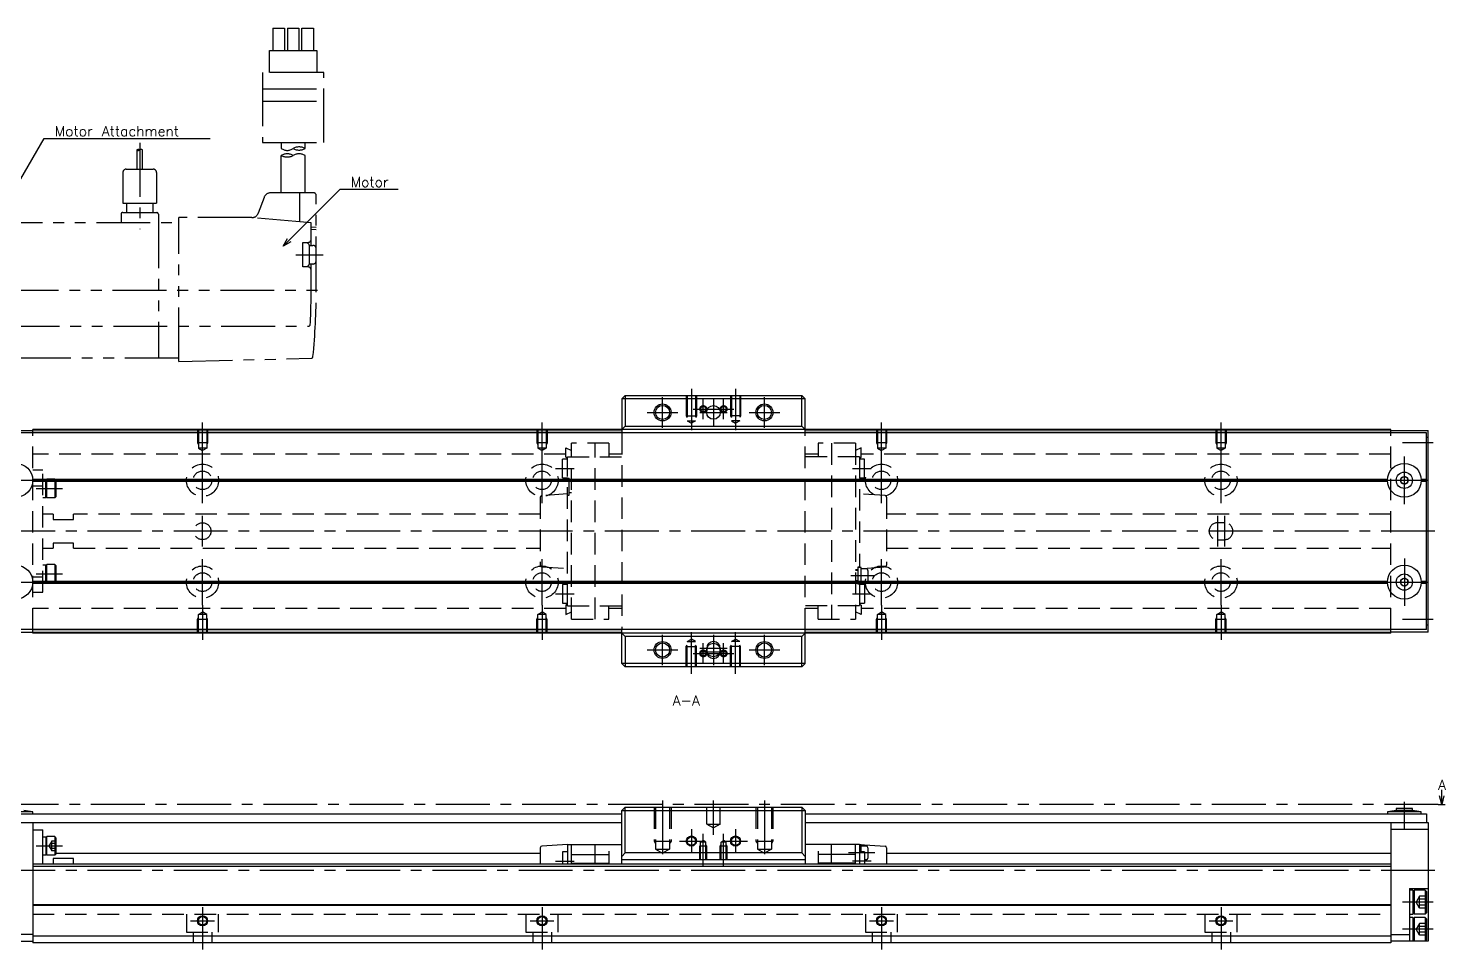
# Model space of a CAD drawing. Extents: x -2 to 651, y -8 to 279.
# Drawn here: x 233.5 to 650.9, y 8 to 279.5 of the extents above; entities that cross this region are included whole.
import ezdxf

# ---------------------------------------------------------------- set-up
doc = ezdxf.new("R2010")
doc.units = 0
doc.header["$LTSCALE"] = 0.5
for name, pattern in [('CENTER', [50.8, 31.75, -6.35, 6.35, -6.35]), ('DASHED', [19.05, 12.7, -6.35]), ('PHANTOM', [63.5, 31.75, -6.35, 6.35, -6.35, 6.35, -6.35])]:
    doc.linetypes.add(name, pattern=pattern)
for name, color, linetype in [('MSM_CENTER', 1, 'CENTER'), ('MSM_CONTINUOUS', 7, 'CONTINUOUS'), ('MSM_DASHED', 4, 'DASHED'), ('MSM_IMAGINARY', 6, 'PHANTOM'), ('MSM_NARROW', 5, 'CONTINUOUS'), ('MSM_PART_NUMBER', 7, 'CONTINUOUS')]:
    doc.layers.add(name, color=color, linetype=linetype)
doc.styles.get("Standard").update_dxf_attribs({"font": 'txt.shx', "height": 3, "bigfont": 'bigfont.shx'})

msp = doc.modelspace()

# ---------------------------------------------------------------- linework, layer by layer
at = {"layer": 'MSM_CENTER'}
for p, q in [((428.76, 173.3), (428.76, 161.09)), ((441.76, 173.3), (441.76, 161.09)), ((420.26, 161.8), (420.26, 170.8)), ((429.26, 167.3), (441.26, 167.3)), ((432.26, 164.3), (432.26, 170.3)), ((435.26, 170.3), (435.26, 162.3)), ((438.26, 164.3), (438.26, 170.3)), ((450.26, 161.8), (450.26, 170.8)), ((284.76, 153.09), (284.76, 163.3)), ((384.76, 153.09), (384.76, 163.3)), ((415.76, 166.3), (424.76, 166.3)), ((431.26, 166.3), (439.26, 166.3)), ((445.76, 166.3), (454.76, 166.3)), ((484.76, 153.09), (484.76, 163.3)), ((584.76, 153.09), (584.76, 163.3)), ((647.26, 157.3), (638.26, 157.3)), ((284.76, 139.55), (284.76, 153.05)), ((384.76, 139.55), (384.76, 153.05)), ((484.76, 139.55), (484.76, 153.05)), ((584.76, 139.55), (584.76, 153.05)), ((638.76, 139.3), (638.76, 153.3)), ((222.76, 146.3), (236.76, 146.3)), ((278.01, 146.3), (291.51, 146.3)), ((378.01, 146.3), (391.51, 146.3)), ((388.76, 149.8), (394.26, 149.8)), ((476.26, 149.8), (481.76, 149.8)), ((478.01, 146.3), (491.51, 146.3)), ((578.01, 146.3), (591.51, 146.3)), ((631.76, 146.3), (645.76, 146.3)), ((235.76, 143.86), (243.56, 143.86)), ((284.76, 126.8), (284.76, 135.8)), ((583.76, 135.8), (583.76, 126.8)), ((585.76, 135.8), (585.76, 126.8)), ((647.76, 131.3), (196.26, 131.3)), ((284.76, 109.55), (284.76, 123.05)), ((384.76, 109.55), (384.76, 123.05)), ((484.76, 109.55), (484.76, 123.05)), ((584.76, 109.55), (584.76, 123.05)), ((638.76, 123.3), (638.76, 109.3)), ((235.76, 118.74), (243.56, 118.74)), ((482.76, 118.2), (475.76, 118.2)), ((222.76, 116.3), (236.76, 116.3)), ((278.01, 116.3), (291.51, 116.3)), ((378.01, 116.3), (391.51, 116.3)), ((388.76, 112.8), (394.26, 112.8)), ((476.26, 112.8), (481.76, 112.8)), ((478.01, 116.3), (491.51, 116.3)), ((578.01, 116.3), (591.51, 116.3)), ((631.76, 116.3), (645.76, 116.3)), ((284.76, 109.51), (284.76, 99.3)), ((384.76, 109.51), (384.76, 99.3)), ((484.76, 109.51), (484.76, 99.3)), ((584.76, 109.51), (584.76, 99.3)), ((647.26, 105.3), (638.26, 105.3)), ((420.26, 91.8), (420.26, 100.8)), ((428.76, 89.3), (428.76, 101.51)), ((435.26, 100.8), (435.26, 91.8)), ((441.76, 89.3), (441.76, 101.51)), ((450.26, 91.8), (450.26, 100.8)), ((415.76, 96.3), (424.76, 96.3)), ((431.26, 96.8), (439.26, 96.8)), ((432.26, 92.3), (432.26, 98.3)), ((438.26, 92.3), (438.26, 98.3)), ((445.76, 96.3), (454.76, 96.3)), ((429.26, 95.3), (441.26, 95.3)), ((431.26, 95.8), (439.26, 95.8)), ((648.76, 50.8), (189.76, 50.8)), ((420.26, 52), (420.26, 34.41)), ((435.26, 41.85), (435.26, 52)), ((450.26, 52), (450.26, 34.41)), ((638.76, 43.5), (638.76, 51.6)), ((428.76, 43.5), (428.76, 36.5)), ((432.26, 32.5), (432.26, 42.15)), ((438.26, 32.5), (438.26, 42.15)), ((441.76, 43.5), (441.76, 36.5)), ((235.76, 38.55), (243.56, 38.55)), ((425.26, 40), (432.26, 40)), ((438.26, 40), (445.26, 40)), ((388.76, 34.1), (394.26, 34.1)), ((482.76, 36.5), (475.06, 36.5)), ((481.76, 34.1), (476.26, 34.1)), ((647.76, 31.3), (196.26, 31.3)), ((647.26, 22), (638.26, 22)), ((284.76, 20.5), (284.76, 8)), ((384.76, 20.5), (384.76, 8)), ((484.76, 20.5), (484.76, 8)), ((584.76, 20.5), (584.76, 8)), ((281.26, 16.5), (288.26, 16.5)), ((381.26, 16.5), (388.26, 16.5)), ((481.26, 16.5), (488.26, 16.5)), ((581.26, 16.5), (588.26, 16.5)), ((647.26, 14), (638.26, 14))]:
    msp.add_line(p, q, dxfattribs=at)
at = {"layer": 'MSM_CONTINUOUS'}
for p, q in [((409.26, 171.3), (408.26, 170.3)), ((409.26, 171.3), (461.26, 171.3)), ((409.26, 171.3), (409.26, 162.3)), ((462.26, 170.3), (461.26, 171.3)), ((461.26, 162.3), (461.26, 171.3)), ((462.26, 170.3), (408.26, 170.3)), ((408.26, 170.3), (408.26, 160.3)), ((462.26, 160.3), (462.26, 170.3)), ((219.76, 161), (234.76, 161)), ((645.26, 160.3), (223.26, 160.3)), ((634.76, 161.3), (234.76, 161.3)), ((234.76, 160.3), (234.76, 161.3)), ((408.26, 161.1), (234.76, 161.1)), ((408.26, 160.4), (234.76, 160.4)), ((409.26, 162.3), (408.26, 161.3)), ((409.26, 162.3), (461.26, 162.3)), ((462.26, 161.3), (461.26, 162.3)), ((634.76, 161.1), (462.26, 161.1)), ((634.76, 160.4), (462.26, 160.4)), ((634.76, 160.3), (634.76, 161.3)), ((634.76, 161), (645.76, 161)), ((645.26, 102.3), (645.26, 160.3)), ((645.26, 159), (645.76, 159)), ((645.76, 101.6), (645.76, 161)), ((234.75, 146.6), (633.77, 146.6)), ((234.76, 146.3), (633.76, 146.3)), ((638.76, 147.45), (637.76, 146.88)), ((637.76, 146.88), (637.76, 145.72)), ((639.76, 146.88), (638.76, 147.45)), ((639.76, 145.72), (639.76, 146.88)), ((643.75, 146.6), (645.26, 146.6)), ((643.76, 146.3), (645.26, 146.3)), ((234.75, 146), (633.77, 146)), ((637.76, 145.72), (638.76, 145.15)), ((638.76, 145.15), (639.76, 145.72)), ((643.75, 146), (645.26, 146)), ((638.76, 117.45), (637.76, 116.88)), ((639.76, 116.88), (638.76, 117.45)), ((234.75, 116.6), (633.77, 116.6)), ((234.75, 116), (633.77, 116)), ((234.76, 116.3), (633.76, 116.3)), ((637.76, 116.88), (637.76, 115.72)), ((637.76, 115.72), (638.76, 115.15)), ((638.76, 115.15), (639.76, 115.72)), ((639.76, 115.72), (639.76, 116.88)), ((643.75, 116.6), (645.26, 116.6)), ((643.75, 116), (645.26, 116)), ((643.76, 116.3), (645.26, 116.3)), ((219.76, 101.6), (234.76, 101.6)), ((645.26, 102.3), (223.26, 102.3)), ((234.76, 101.3), (234.76, 102.3)), ((408.26, 102.2), (234.76, 102.2)), ((408.26, 101.5), (234.76, 101.5)), ((634.76, 101.3), (234.76, 101.3)), ((408.26, 92.3), (408.26, 102.3)), ((408.26, 101.3), (409.26, 100.3)), ((461.26, 100.3), (409.26, 100.3)), ((409.26, 100.3), (409.26, 91.3)), ((461.26, 100.3), (462.26, 101.3)), ((461.26, 91.3), (461.26, 100.3)), ((462.26, 92.3), (462.26, 102.3)), ((634.76, 102.2), (462.26, 102.2)), ((634.76, 101.5), (462.26, 101.5)), ((634.76, 101.3), (634.76, 102.3)), ((645.76, 101.6), (634.76, 101.6)), ((645.76, 103.6), (645.26, 103.6)), ((433.26, 96.8), (433.26, 95.8)), ((437.26, 95.8), (437.26, 96.8)), ((408.26, 92.3), (409.26, 91.3)), ((462.26, 92.3), (408.26, 92.3)), ((461.26, 91.3), (462.26, 92.3)), ((461.26, 91.3), (409.26, 91.3)), ((649.76, 50.8), (649.76, 55.11)), ((648.76, 50.8), (650.76, 50.8)), ((649.76, 50.8), (649.09, 53.3)), ((650.43, 53.3), (649.76, 50.8)), ((223.26, 48), (408.26, 48)), ((234.76, 48.6), (224.76, 48.6)), ((234.76, 48.6), (232.16, 49)), ((234.76, 48), (234.76, 48.6)), ((409.26, 50), (408.26, 49)), ((408.26, 33.2), (408.26, 49)), ((408.26, 49), (462.26, 49)), ((409.26, 50), (461.26, 50)), ((409.26, 36.5), (409.26, 50)), ((461.26, 50), (462.26, 49)), ((461.26, 50), (461.26, 36.5)), ((462.26, 49), (462.26, 33.2)), ((462.26, 48), (645.26, 48)), ((636.36, 49), (633.76, 48.6)), ((643.76, 48.6), (633.76, 48.6)), ((633.76, 48.6), (633.76, 48)), ((641.16, 49.6), (636.36, 49.6)), ((636.36, 49.6), (636.36, 49)), ((641.16, 49), (636.36, 49)), ((641.16, 49), (641.16, 49.6)), ((643.76, 48.6), (641.16, 49)), ((643.76, 48), (643.76, 48.6)), ((645.26, 48), (645.26, 45.5)), ((222.76, 45.5), (408.26, 45.5)), ((234.76, 45.5), (234.76, 10)), ((234.76, 43.3), (237.76, 43.3)), ((237.76, 33.2), (237.76, 43.3)), ((462.26, 45.5), (645.76, 45.5)), ((634.76, 45.5), (634.76, 10)), ((634.76, 43.5), (645.76, 43.5)), ((645.76, 45.5), (645.76, 10.5)), ((238.56, 41.15), (237.76, 41.15)), ((238.56, 41), (238.86, 41.3)), ((238.56, 41.15), (238.56, 35.95)), ((238.86, 35.8), (238.86, 41.3)), ((241.26, 41.3), (238.86, 41.3)), ((241.26, 41.3), (241.26, 35.8)), ((241.56, 41), (241.26, 41.3)), ((241.56, 41), (241.56, 36.1)), ((384.26, 38.03), (384.26, 33.2)), ((392.26, 39), (384.73, 38.53)), ((392.26, 39), (408.26, 39)), ((392.26, 39), (392.26, 33.2)), ((393.46, 33.2), (393.46, 39)), ((400.46, 33.2), (400.46, 39)), ((478.26, 39), (462.26, 39)), ((470.06, 33.2), (470.06, 39)), ((477.06, 33.2), (477.06, 39)), ((478.26, 39), (485.79, 38.53)), ((478.26, 39), (478.26, 33.2)), ((478.76, 38.9), (478.26, 38.9)), ((478.76, 36.85), (478.76, 38.9)), ((480.26, 38.5), (478.76, 38.5)), ((480.76, 38), (480.76, 35)), ((486.26, 38.03), (486.26, 33.2)), ((237.76, 35.95), (238.56, 35.95)), ((238.56, 36.1), (238.86, 35.8)), ((241.26, 35.8), (238.86, 35.8)), ((246.76, 34.87), (240.76, 34.87)), ((240.76, 34.87), (240.76, 33.2)), ((241.26, 35.8), (241.56, 36.1)), ((384.26, 36.3), (241.56, 36.3)), ((246.76, 33.2), (246.76, 34.87)), ((392.26, 36.85), (390.76, 36.85)), ((390.76, 36.85), (390.76, 33.2)), ((393.46, 36), (404.46, 36)), ((393.46, 33.5), (404.46, 33.5)), ((404.46, 37), (404.46, 33.2)), ((408.26, 35.5), (409.26, 36.5)), ((462.26, 34.5), (408.26, 34.5)), ((461.26, 36.5), (409.26, 36.5)), ((461.26, 36.5), (462.26, 35.5)), ((466.06, 37), (466.06, 33.2)), ((477.06, 36), (466.06, 36)), ((477.06, 33.5), (466.06, 33.5)), ((479.76, 36.85), (478.26, 36.85)), ((479.76, 36.85), (479.76, 33.2)), ((480.26, 34.5), (479.76, 34.5)), ((634.76, 36.3), (486.26, 36.3)), ((634.76, 33.2), (234.76, 33.2)), ((634.76, 32.5), (234.76, 32.5)), ((640.26, 26), (640.26, 10.5)), ((640.26, 26), (645.76, 26)), ((641.26, 25.5), (640.26, 25.5)), ((641.26, 25.1), (641.66, 25.5)), ((641.26, 25.5), (641.26, 18.5)), ((641.66, 25.5), (641.66, 18.5)), ((644.86, 25.5), (641.66, 25.5)), ((645.26, 25.1), (644.86, 25.5)), ((644.86, 25.5), (644.86, 18.5)), ((645.26, 25.1), (645.26, 18.9)), ((634.76, 21.2), (234.76, 21.2)), ((634.76, 21), (234.76, 21)), ((640.26, 18.5), (641.26, 18.5)), ((641.26, 17.5), (640.26, 17.5)), ((641.66, 18.5), (641.26, 18.9)), ((641.26, 17.5), (641.26, 10.5)), ((641.26, 17.1), (641.66, 17.5)), ((644.86, 18.5), (641.66, 18.5)), ((641.66, 17.5), (641.66, 10.5)), ((644.86, 17.5), (641.66, 17.5)), ((644.86, 18.5), (645.26, 18.9)), ((644.86, 17.5), (644.86, 10.5)), ((645.26, 17.1), (644.86, 17.5)), ((645.26, 17.1), (645.26, 10.9)), ((234.76, 12.5), (225.26, 12.5)), ((225.26, 10.5), (234.76, 10.5)), ((634.76, 12), (234.76, 12)), ((634.76, 10), (234.76, 10)), ((634.76, 12.5), (640.26, 12.5)), ((645.76, 10.5), (634.76, 10.5)), ((641.66, 10.5), (641.26, 10.9)), ((644.86, 10.5), (645.26, 10.9))]:
    msp.add_line(p, q, dxfattribs=at)
for centre, radius in [((420.26, 166.3), 2.07), ((435.26, 166.3), 2), ((450.26, 166.3), 2.07), ((229.76, 146.3), 5), ((638.76, 146.3), 5), ((638.76, 146.3), 2.4), ((638.76, 146.3), 1.15), ((229.76, 116.3), 5), ((638.76, 116.3), 5), ((638.76, 116.3), 2.4), ((638.76, 116.3), 1.15), ((420.26, 96.3), 2.07), ((435.26, 96.3), 2), ((450.26, 96.3), 2.07), ((428.76, 40), 1.23), ((441.76, 40), 1.23), ((284.76, 16.5), 1.23), ((384.76, 16.5), 1.23), ((484.76, 16.5), 1.23), ((584.76, 16.5), 1.23)]:
    msp.add_circle(centre, radius, dxfattribs=at)
for centre, radius, start, end in [((435.26, 96.8), 2, 0, 180), ((435.26, 95.8), 2, 180, 0), ((384.76, 38.03), 0.5, 93.5763, 180), ((480.26, 38), 0.5, 0, 90), ((485.76, 38.03), 0.5, 0, 86.4237), ((480.26, 35), 0.5, 270, 0)]:
    msp.add_arc(centre, radius, start, end, dxfattribs=at)
at = {"layer": 'MSM_DASHED'}
for p, q in [((427.26, 171.3), (427.26, 165.3)), ((427.53, 171.3), (427.53, 163.8)), ((429.99, 171.3), (429.99, 163.8)), ((430.26, 171.3), (430.26, 165.3)), ((440.26, 171.3), (440.26, 165.3)), ((440.53, 171.3), (440.53, 163.8)), ((442.99, 171.3), (442.99, 163.8)), ((443.26, 171.3), (443.26, 165.3)), ((427.26, 165.3), (430.26, 165.3)), ((427.26, 165.3), (427.53, 164.83)), ((427.53, 163.8), (428.76, 163.09)), ((427.53, 163.8), (429.99, 163.8)), ((429.99, 163.8), (428.76, 163.09)), ((430.26, 165.3), (429.99, 164.83)), ((443.26, 165.3), (440.26, 165.3)), ((440.26, 165.3), (440.53, 164.83)), ((440.53, 163.8), (441.76, 163.09)), ((442.99, 163.8), (440.53, 163.8)), ((442.99, 163.8), (441.76, 163.09)), ((443.26, 165.3), (442.99, 164.83)), ((234.76, 102.3), (234.76, 160.3)), ((283.26, 161.3), (283.26, 157.3)), ((283.53, 161.3), (283.53, 155.8)), ((285.99, 161.3), (285.99, 155.8)), ((286.26, 161.3), (286.26, 157.3)), ((383.26, 161.3), (383.26, 157.3)), ((383.53, 161.3), (383.53, 155.8)), ((385.99, 161.3), (385.99, 155.8)), ((386.26, 161.3), (386.26, 157.3)), ((408.26, 160.3), (408.26, 102.3)), ((462.26, 102.3), (462.26, 160.3)), ((483.26, 161.3), (483.26, 157.3)), ((483.53, 161.3), (483.53, 155.8)), ((485.99, 161.3), (485.99, 155.8)), ((486.26, 161.3), (486.26, 157.3)), ((583.26, 161.3), (583.26, 157.3)), ((583.53, 161.3), (583.53, 155.8)), ((585.99, 161.3), (585.99, 155.8)), ((586.26, 161.3), (586.26, 157.3)), ((634.76, 102.3), (634.76, 160.3)), ((286.26, 157.3), (283.26, 157.3)), ((283.26, 157.3), (283.53, 156.83)), ((283.53, 155.8), (284.76, 155.09)), ((285.99, 155.8), (283.53, 155.8)), ((285.99, 155.8), (284.76, 155.09)), ((286.26, 157.3), (285.99, 156.83)), ((386.26, 157.3), (383.26, 157.3)), ((383.26, 157.3), (383.53, 156.83)), ((383.53, 155.8), (384.76, 155.09)), ((385.99, 155.8), (383.53, 155.8)), ((385.99, 155.8), (384.76, 155.09)), ((386.26, 157.3), (385.99, 156.83)), ((391.76, 155.89), (393.46, 155.04)), ((391.76, 153.1), (391.76, 155.89)), ((393.46, 105.4), (393.46, 157.2)), ((404.46, 157.2), (393.46, 157.2)), ((400.46, 105.4), (400.46, 157.2)), ((404.46, 157.2), (404.46, 153.25)), ((477.06, 157.2), (466.06, 157.2)), ((466.06, 157.2), (466.06, 153.25)), ((470.06, 157.2), (470.06, 105.4)), ((477.06, 157.2), (477.06, 105.4)), ((478.76, 155.89), (477.06, 155.04)), ((478.76, 153.1), (478.76, 155.89)), ((483.26, 157.3), (483.53, 156.83)), ((486.26, 157.3), (483.26, 157.3)), ((485.99, 155.8), (483.53, 155.8)), ((483.53, 155.8), (484.76, 155.09)), ((485.99, 155.8), (484.76, 155.09)), ((486.26, 157.3), (485.99, 156.83)), ((583.26, 157.3), (583.53, 156.83)), ((586.26, 157.3), (583.26, 157.3)), ((585.99, 155.8), (583.53, 155.8)), ((583.53, 155.8), (584.76, 155.09)), ((585.99, 155.8), (584.76, 155.09)), ((586.26, 157.3), (585.99, 156.83)), ((391.76, 154.05), (234.76, 154.05)), ((390.76, 147.05), (390.76, 152.55)), ((392.26, 152.55), (390.76, 152.55)), ((392.26, 152.8), (391.76, 153.1)), ((392.26, 153.25), (408.26, 153.25)), ((392.26, 109.35), (392.26, 153.25)), ((408.26, 154.05), (404.46, 154.05)), ((466.06, 154.05), (462.26, 154.05)), ((478.26, 153.25), (462.26, 153.25)), ((478.26, 153.25), (478.26, 120.6)), ((478.26, 152.8), (478.76, 153.1)), ((479.76, 152.55), (478.26, 152.55)), ((634.76, 154.05), (478.76, 154.05)), ((479.76, 147.05), (479.76, 152.55)), ((237.76, 149.3), (234.76, 149.3)), ((237.76, 113.3), (237.76, 149.3)), ((238.56, 146.46), (237.76, 146.46)), ((238.56, 146.31), (238.86, 146.61)), ((238.56, 141.26), (238.56, 146.46)), ((238.86, 141.11), (238.86, 146.61)), ((241.26, 146.61), (238.86, 146.61)), ((241.26, 146.61), (241.26, 141.11)), ((241.56, 146.31), (241.26, 146.61)), ((241.56, 146.31), (241.56, 141.41)), ((390.76, 147.05), (392.26, 147.05)), ((392.26, 146.9), (392.76, 146.9)), ((392.76, 141.9), (392.76, 146.9)), ((478.26, 147.05), (479.76, 147.05)), ((234.76, 144.72), (237.76, 144.72)), ((392.26, 142.3), (384.73, 141.79)), ((392.76, 146.1), (393.46, 146.1)), ((392.76, 142.7), (393.46, 142.7)), ((485.79, 141.79), (478.26, 142.3)), ((237.76, 141.26), (238.56, 141.26)), ((238.56, 141.41), (238.86, 141.11)), ((241.26, 141.11), (238.86, 141.11)), ((241.26, 141.11), (241.56, 141.41)), ((384.26, 141.29), (384.26, 121.31)), ((392.26, 141.9), (392.76, 141.9)), ((486.26, 141.29), (486.26, 121.31)), ((240.76, 136.3), (237.76, 136.3)), ((240.76, 136.3), (240.76, 134.8)), ((240.76, 134.8), (246.76, 134.8)), ((384.26, 136.3), (246.76, 136.3)), ((246.76, 134.8), (246.76, 136.3)), ((634.76, 136.3), (486.26, 136.3)), ((585.76, 133.8), (583.76, 133.8)), ((237.76, 126.3), (240.76, 126.3)), ((246.76, 127.8), (240.76, 127.8)), ((240.76, 127.8), (240.76, 126.3)), ((246.76, 126.3), (246.76, 127.8)), ((246.76, 126.3), (384.26, 126.3)), ((486.26, 126.3), (634.76, 126.3)), ((583.76, 128.8), (585.76, 128.8)), ((238.56, 121.34), (237.76, 121.34)), ((238.56, 121.19), (238.86, 121.49)), ((238.56, 116.14), (238.56, 121.34)), ((241.26, 121.49), (238.86, 121.49)), ((238.86, 115.99), (238.86, 121.49)), ((241.56, 121.19), (241.26, 121.49)), ((241.26, 121.49), (241.26, 115.99)), ((241.56, 121.19), (241.56, 116.29)), ((234.76, 117.88), (237.76, 117.88)), ((384.73, 120.81), (392.26, 120.3)), ((477.76, 119.9), (477.06, 119.9)), ((477.76, 119.7), (477.06, 119.7)), ((477.76, 120.7), (477.76, 115.7)), ((478.26, 120.7), (477.76, 120.7)), ((478.76, 120.6), (477.76, 120.6)), ((478.76, 115.8), (478.76, 120.6)), ((478.76, 120.31), (479.26, 120.31)), ((480.26, 120.2), (478.76, 120.2)), ((479.26, 120.31), (485.8, 120.81)), ((480.76, 119.7), (480.76, 116.7)), ((234.76, 113.3), (237.76, 113.3)), ((237.76, 116.14), (238.56, 116.14)), ((238.56, 116.29), (238.86, 115.99)), ((241.26, 115.99), (238.86, 115.99)), ((241.26, 115.99), (241.56, 116.29)), ((390.76, 115.55), (390.76, 110.05)), ((392.26, 115.55), (390.76, 115.55)), ((477.76, 116.7), (477.06, 116.7)), ((477.76, 116.5), (477.06, 116.5)), ((477.76, 115.8), (478.76, 115.8)), ((478.26, 115.7), (477.76, 115.7)), ((478.26, 115.8), (478.26, 109.35)), ((479.76, 115.55), (478.26, 115.55)), ((480.26, 116.2), (478.76, 116.2)), ((479.76, 115.55), (479.76, 110.05)), ((391.76, 108.55), (234.76, 108.55)), ((390.76, 110.05), (392.26, 110.05)), ((392.26, 109.8), (391.76, 109.5)), ((391.76, 109.5), (391.76, 106.71)), ((392.26, 109.35), (408.26, 109.35)), ((404.46, 105.4), (404.46, 109.35)), ((408.26, 108.55), (404.46, 108.55)), ((478.26, 109.35), (462.26, 109.35)), ((466.06, 108.55), (462.26, 108.55)), ((466.06, 105.4), (466.06, 109.35)), ((478.26, 110.05), (479.76, 110.05)), ((478.26, 109.8), (478.76, 109.5)), ((478.76, 109.5), (478.76, 106.71)), ((634.76, 108.55), (478.76, 108.55)), ((283.26, 105.3), (283.53, 105.77)), ((283.26, 101.3), (283.26, 105.3)), ((286.26, 105.3), (283.26, 105.3)), ((283.53, 106.8), (284.76, 107.51)), ((283.53, 101.3), (283.53, 106.8)), ((285.99, 106.8), (283.53, 106.8)), ((285.99, 106.8), (284.76, 107.51)), ((285.99, 101.3), (285.99, 106.8)), ((286.26, 105.3), (285.99, 105.77)), ((286.26, 101.3), (286.26, 105.3)), ((383.26, 105.3), (383.53, 105.77)), ((383.26, 101.3), (383.26, 105.3)), ((386.26, 105.3), (383.26, 105.3)), ((383.53, 106.8), (384.76, 107.51)), ((383.53, 101.3), (383.53, 106.8)), ((385.99, 106.8), (383.53, 106.8)), ((385.99, 106.8), (384.76, 107.51)), ((385.99, 101.3), (385.99, 106.8)), ((386.26, 105.3), (385.99, 105.77)), ((386.26, 101.3), (386.26, 105.3)), ((391.76, 106.71), (393.46, 107.56)), ((393.46, 105.4), (404.46, 105.4)), ((466.06, 105.4), (477.06, 105.4)), ((478.76, 106.71), (477.06, 107.56)), ((483.26, 105.3), (483.53, 105.77)), ((483.26, 101.3), (483.26, 105.3)), ((486.26, 105.3), (483.26, 105.3)), ((483.53, 106.8), (484.76, 107.51)), ((483.53, 101.3), (483.53, 106.8)), ((485.99, 106.8), (483.53, 106.8)), ((485.99, 106.8), (484.76, 107.51)), ((485.99, 101.3), (485.99, 106.8)), ((486.26, 105.3), (485.99, 105.77)), ((486.26, 101.3), (486.26, 105.3)), ((583.26, 105.3), (583.53, 105.77)), ((583.26, 101.3), (583.26, 105.3)), ((586.26, 105.3), (583.26, 105.3)), ((583.53, 106.8), (584.76, 107.51)), ((583.53, 101.3), (583.53, 106.8)), ((585.99, 106.8), (583.53, 106.8)), ((585.99, 106.8), (584.76, 107.51)), ((585.99, 101.3), (585.99, 106.8)), ((586.26, 105.3), (585.99, 105.77)), ((586.26, 101.3), (586.26, 105.3)), ((427.26, 97.3), (427.53, 97.77)), ((427.26, 91.3), (427.26, 97.3)), ((427.26, 97.3), (430.26, 97.3)), ((427.53, 98.8), (428.76, 99.51)), ((427.53, 91.3), (427.53, 98.8)), ((427.53, 98.8), (429.99, 98.8)), ((429.99, 98.8), (428.76, 99.51)), ((429.99, 91.3), (429.99, 98.8)), ((430.26, 97.3), (429.99, 97.77)), ((430.26, 91.3), (430.26, 97.3)), ((440.26, 97.3), (440.53, 97.77)), ((440.26, 91.3), (440.26, 97.3)), ((443.26, 97.3), (440.26, 97.3)), ((440.53, 98.8), (441.76, 99.51)), ((440.53, 91.3), (440.53, 98.8)), ((442.99, 98.8), (440.53, 98.8)), ((442.99, 98.8), (441.76, 99.51)), ((442.99, 91.3), (442.99, 98.8)), ((443.26, 97.3), (442.99, 97.77)), ((443.26, 91.3), (443.26, 97.3)), ((417.76, 50), (417.76, 40)), ((418.19, 50), (418.19, 37.6)), ((422.33, 50), (422.33, 37.6)), ((422.76, 50), (422.76, 40)), ((433.26, 45), (433.26, 50)), ((437.26, 45), (437.26, 50)), ((447.76, 50), (447.76, 40)), ((448.19, 50), (448.19, 37.6)), ((452.33, 50), (452.33, 37.6)), ((452.76, 50), (452.76, 40)), ((433.26, 45), (437.26, 45)), ((433.26, 45), (435.26, 43.85)), ((437.26, 45), (435.26, 43.85)), ((240.26, 39.8), (239.54, 38.55)), ((239.54, 38.55), (240.26, 37.3)), ((240.26, 39.99), (240.26, 37.11)), ((241.56, 39.99), (240.26, 39.99)), ((241.56, 39.27), (240.26, 39.27)), ((241.56, 37.83), (240.26, 37.83)), ((417.76, 40), (422.76, 40)), ((417.76, 40), (418.19, 39.25)), ((418.19, 37.6), (422.33, 37.6)), ((418.19, 37.6), (420.26, 36.41)), ((422.33, 37.6), (420.26, 36.41)), ((422.76, 40), (422.33, 39.25)), ((431.26, 38.5), (431.48, 38.87)), ((431.26, 34.5), (431.26, 38.5)), ((433.26, 38.5), (431.26, 38.5)), ((431.48, 39.7), (432.26, 40.15)), ((431.48, 34.5), (431.48, 39.7)), ((433.04, 39.7), (431.48, 39.7)), ((433.04, 39.7), (432.26, 40.15)), ((433.04, 34.5), (433.04, 39.7)), ((433.26, 38.5), (433.04, 38.87)), ((433.26, 34.5), (433.26, 38.5)), ((437.26, 38.5), (437.48, 38.87)), ((437.26, 34.5), (437.26, 38.5)), ((439.26, 38.5), (437.26, 38.5)), ((437.48, 39.7), (438.26, 40.15)), ((437.48, 34.5), (437.48, 39.7)), ((439.04, 39.7), (437.48, 39.7)), ((439.04, 39.7), (438.26, 40.15)), ((439.04, 34.5), (439.04, 39.7)), ((439.26, 38.5), (439.04, 38.87)), ((439.26, 34.5), (439.26, 38.5)), ((447.76, 40), (452.76, 40)), ((447.76, 40), (448.19, 39.25)), ((448.19, 37.6), (452.33, 37.6)), ((448.19, 37.6), (450.26, 36.41)), ((452.33, 37.6), (450.26, 36.41)), ((452.76, 40), (452.33, 39.25)), ((241.56, 37.11), (240.26, 37.11)), ((643.26, 23.73), (642.26, 22)), ((643.26, 20.27), (642.26, 22)), ((643.26, 20.27), (643.26, 23.73)), ((645.26, 23.73), (643.26, 23.73)), ((645.26, 22.87), (643.26, 22.87)), ((645.26, 21.13), (643.26, 21.13)), ((234.76, 18.5), (634.76, 18.5)), ((280.01, 18.5), (280.01, 13.2)), ((289.51, 13.2), (289.51, 18.5)), ((380.01, 18.5), (380.01, 13.2)), ((389.51, 13.2), (389.51, 18.5)), ((480.01, 18.5), (480.01, 13.2)), ((489.51, 13.2), (489.51, 18.5)), ((580.01, 18.5), (580.01, 13.2)), ((589.51, 13.2), (589.51, 18.5)), ((645.26, 20.27), (643.26, 20.27)), ((280.01, 13.2), (289.51, 13.2)), ((282.01, 13.2), (282.01, 10)), ((287.51, 13.2), (287.51, 10)), ((380.01, 13.2), (389.51, 13.2)), ((382.01, 13.2), (382.01, 10)), ((387.51, 13.2), (387.51, 10)), ((480.01, 13.2), (489.51, 13.2)), ((482.01, 13.2), (482.01, 10)), ((487.51, 13.2), (487.51, 10)), ((580.01, 13.2), (589.51, 13.2)), ((582.01, 13.2), (582.01, 10)), ((587.51, 13.2), (587.51, 10)), ((643.26, 15.73), (642.26, 14)), ((643.26, 12.27), (642.26, 14)), ((643.26, 12.27), (643.26, 15.73)), ((645.26, 15.73), (643.26, 15.73)), ((645.26, 14.87), (643.26, 14.87)), ((645.26, 13.13), (643.26, 13.13)), ((645.26, 12.27), (643.26, 12.27))]:
    msp.add_line(p, q, dxfattribs=at)
for centre, radius in [((432.26, 167.3), 1), ((432.26, 167.3), 0.783), ((438.26, 167.3), 1), ((438.26, 167.3), 0.783), ((284.76, 146.3), 4.75), ((384.76, 146.3), 4.75), ((484.76, 146.3), 4.75), ((584.76, 146.3), 4.75), ((284.76, 146.3), 2.75), ((384.76, 146.3), 2.75), ((484.76, 146.3), 2.75), ((584.76, 146.3), 2.75), ((284.76, 131.3), 2.5), ((284.76, 116.3), 4.75), ((284.76, 116.3), 2.75), ((384.76, 116.3), 4.75), ((384.76, 116.3), 2.75), ((484.76, 116.3), 4.75), ((484.76, 116.3), 2.75), ((584.76, 116.3), 4.75), ((584.76, 116.3), 2.75), ((432.26, 95.3), 1), ((432.26, 95.3), 0.783), ((438.26, 95.3), 1), ((438.26, 95.3), 0.783)]:
    msp.add_circle(centre, radius, dxfattribs=at)
for centre, radius, start, end in [((384.76, 141.29), 0.5, 93.8591, 180), ((485.76, 141.29), 0.5, 0, 86.1409), ((583.76, 131.3), 2.5, 90, 270), ((585.76, 131.3), 2.5, 270, 90), ((384.76, 121.31), 0.5, 180, 266.1409), ((485.76, 121.31), 0.5, 274.3825, 0), ((480.26, 119.7), 0.5, 0, 90), ((480.26, 116.7), 0.5, 270, 0)]:
    msp.add_arc(centre, radius, start, end, dxfattribs=at)
at = {"layer": 'MSM_IMAGINARY'}
for p, q in [((305.46, 279.48), (308.86, 279.48)), ((305.46, 279.48), (305.46, 272.98)), ((308.86, 279.48), (308.86, 272.98)), ((309.76, 279.48), (313.16, 279.48)), ((309.76, 279.48), (309.76, 272.98)), ((313.16, 279.48), (313.16, 272.98)), ((314.06, 279.48), (317.46, 279.48)), ((314.06, 272.98), (314.06, 279.48)), ((317.46, 279.48), (317.46, 272.98)), ((304.46, 272.98), (318.46, 272.98)), ((304.46, 266.48), (304.46, 272.98)), ((318.46, 272.98), (318.46, 266.48)), ((320.46, 266.48), (302.46, 266.48)), ((302.46, 266.48), (302.46, 245.86)), ((320.46, 245.86), (320.46, 266.48)), ((302.46, 261.63), (320.46, 261.63)), ((302.46, 258.03), (320.46, 258.03)), ((265.41, 243.64), (265.41, 238)), ((266.26, 245.75), (266.26, 220.3)), ((267.11, 238), (267.11, 243.64)), ((302.46, 245.86), (320.46, 245.86)), ((307.96, 245.86), (307.96, 244.07)), ((314.96, 244.07), (314.96, 245.86)), ((262.31, 238), (270.21, 238)), ((307.96, 231), (307.96, 242.04)), ((314.96, 231), (314.96, 242.04)), ((261.31, 237), (261.31, 228)), ((271.21, 237), (271.21, 228)), ((302.88, 229.68), (301.18, 225.02)), ((317.46, 231), (304.76, 231)), ((313.46, 222.46), (313.46, 231)), ((318.26, 202.3), (318.26, 230.2)), ((261.31, 228), (271.21, 228)), ((262.36, 228), (262.36, 225.2)), ((270.16, 228), (270.16, 225.2)), ((221.76, 222.3), (277.76, 222.3)), ((260.76, 224.7), (260.76, 222.3)), ((261.26, 225.2), (271.26, 225.2)), ((271.76, 224.7), (271.76, 182.3)), ((277.76, 181.3), (277.76, 223.7)), ((299.3, 223.7), (277.76, 223.7)), ((316.76, 222.17), (299.3, 223.7)), ((316.76, 215.53), (316.76, 222.17)), ((318.26, 220.76), (316.76, 220.89)), ((318.26, 220.06), (316.76, 220.19)), ((314.26, 216.38), (315.76, 216.38)), ((314.26, 209.18), (314.26, 216.38)), ((315.26, 216.28), (314.26, 216.28)), ((316.23, 215.53), (317.26, 215.53)), ((316.26, 210.28), (316.26, 215.28)), ((312.26, 212.78), (320.26, 212.78)), ((314.26, 209.28), (315.26, 209.28)), ((315.76, 209.18), (314.26, 209.18)), ((317.26, 210.03), (316.26, 210.03)), ((316.76, 202.3), (316.76, 210.03)), ((194.76, 202.3), (320.26, 202.3)), ((226.76, 191.73), (316, 191.73)), ((277.76, 182.3), (221.76, 182.3)), ((277.76, 181.3), (316.82, 182.29))]:
    msp.add_line(p, q, dxfattribs=at)
for centre, radius, start, end in [((265.84, 242.9), 0.85, 60.0009, 119.999), ((265.84, 244.37), 0.85, 240.001, 299.999), ((266.69, 242.9), 0.85, 59.9987, 119.999), ((309.71, 239.01), 3.5, 60.0014, 120.1319), ((309.71, 246.51), 3, 234.3132, 305.6839), ((313.21, 241.04), 3.5, 60.0014, 120.0014), ((313.21, 247.1), 3.5, 240.0015, 300.0015), ((313.21, 239.01), 3.5, 60.0637, 120), ((262.31, 237), 1, 90, 180), ((270.21, 237), 1, 360, 90), ((309.71, 245.07), 3.5, 239.871, 300), ((304.76, 229), 2, 90, 160), ((317.46, 230.2), 0.8, 360, 90), ((261.26, 224.7), 0.5, 90, 180), ((271.26, 224.7), 0.5, 360, 90), ((299.3, 225.7), 2, 270, 340), ((315.76, 217.38), 1, 270, 0), ((315.26, 215.28), 1, 360, 90), ((317.26, 214.53), 1, 360, 90), ((315.26, 210.28), 1, 270, 360), ((315.76, 208.18), 1, 1.7094, 90), ((317.26, 211.03), 1, 270, 360), ((118.26, 202.3), 198.5, 357.0836, 0), ((118.26, 202.3), 200, 354.3874, 0), ((316, 192.23), 0.5, 270, 357.0836), ((316.8, 182.79), 0.5, 271.4503, 354.3874)]:
    msp.add_arc(centre, radius, start, end, dxfattribs=at)
at = {"layer": 'MSM_NARROW'}
for centre, radius in [((420.26, 166.3), 2.5), ((450.26, 166.3), 2.5), ((420.26, 96.3), 2.5), ((450.26, 96.3), 2.5), ((428.76, 40), 1.5), ((441.76, 40), 1.5), ((284.76, 16.5), 1.5), ((384.76, 16.5), 1.5), ((484.76, 16.5), 1.5), ((584.76, 16.5), 1.5)]:
    msp.add_circle(centre, radius, dxfattribs=at)
at = {"layer": 'MSM_PART_NUMBER'}
for p, q in [((219.76, 215.3), (238.1, 247.06)), ((238.1, 247.06), (287.02, 247.06)), ((308.5, 215.3), (325.26, 232.06)), ((325.26, 232.06), (342.38, 232.06)), ((308.5, 215.3), (309.79, 217.54)), ((310.74, 216.59), (308.5, 215.3))]:
    msp.add_line(p, q, dxfattribs=at)

# ---------------------------------------------------------------- texts
for s, p in [('Motor Attachment', (241.22, 247.69)), ('Motor', (328.38, 232.69)), ('A-A', (423.26, 79.9)), ('A', (648.74, 55.08))]:
    msp.add_text(s, height=3, dxfattribs=at).set_placement(p)

doc.saveas('drawing.dxf')
